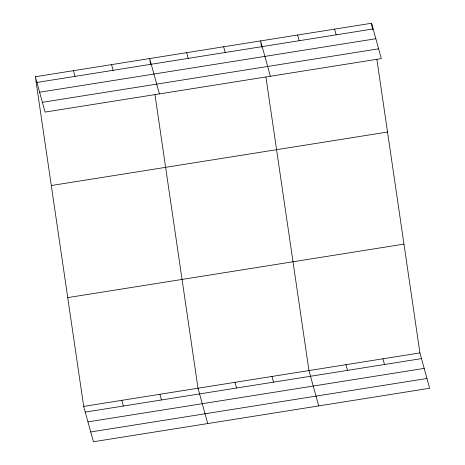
<?xml version="1.0" encoding="UTF-8"?>
<svg xmlns="http://www.w3.org/2000/svg" width="465" height="465" viewBox="0 0 465 465"><rect width="100%" height="100%" fill="white"/><g stroke="black" fill="none" stroke-linecap="round" stroke-linejoin="round"><path stroke-width="0.7" d="M35.346 76.742L371.576 23.25L381.312 58.596L45.082 112.088L35.346 76.742L83.688 406.404L93.424 441.75L429.654 388.258L419.918 352.912L376.894 59.514M36.915 82.439L373.145 28.952M39.612 92.227L375.842 38.735M42.385 102.306L378.615 48.813M51.301 185.529L387.531 132.037M67.733 297.617L403.963 244.125M83.688 406.404L419.918 352.912M85.258 412.1L421.488 358.614M87.955 421.889L424.185 368.396M90.727 431.968L426.957 378.475M334.591 29.132L336.16 34.834M297.606 35.02L299.175 40.717M382.933 358.794L384.503 364.496M270.357 76.248L260.621 40.903L261.557 47.302M345.948 364.682L347.518 370.378M223.636 46.785L225.205 52.487M318.699 405.91L308.963 370.564L265.939 77.167M186.651 52.673L188.22 58.369M271.979 376.447L273.548 382.149M159.402 93.901L149.666 58.555L150.497 64.246M234.994 382.335L236.563 388.031M111.559 64.618L113.129 70.314M207.745 423.563L198.009 388.217L154.984 94.819M73.453 70.68L75.022 76.376M159.902 394.279L161.471 399.976M121.795 400.342L123.365 406.038M371.576 23.25L372.512 29.65"/></g></svg>
